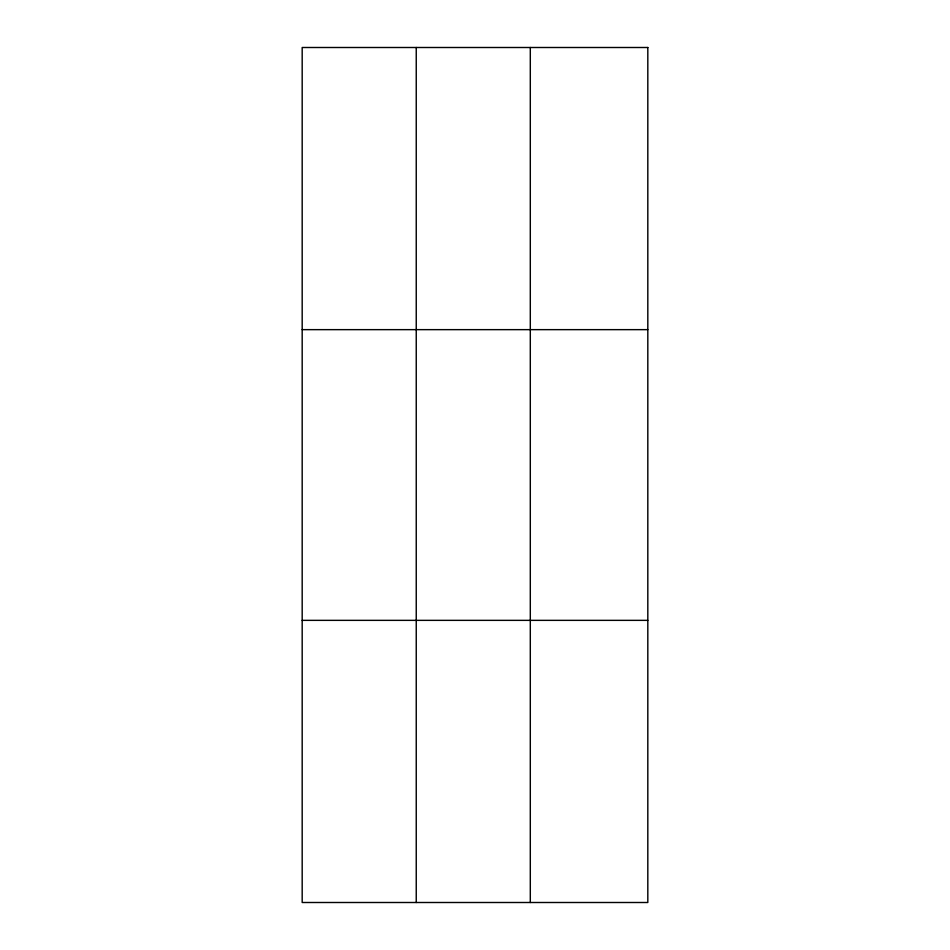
<?xml version="1.0" encoding="UTF-8"?>
<svg xmlns="http://www.w3.org/2000/svg" width="950" height="950" viewBox="0 0 950 950"><rect width="100%" height="100%" fill="white"/><g stroke="black" fill="none" stroke-linecap="round" stroke-linejoin="round"><path stroke-width="1.43" d="M416.242 902.5L416.242 47.5M530.302 902.5L530.302 47.5M302.183 329.65L647.817 329.65M302.183 620.35L647.817 620.35M647.817 47.5L647.817 902.5L302.183 902.5L302.183 47.5L647.817 47.5"/></g></svg>
